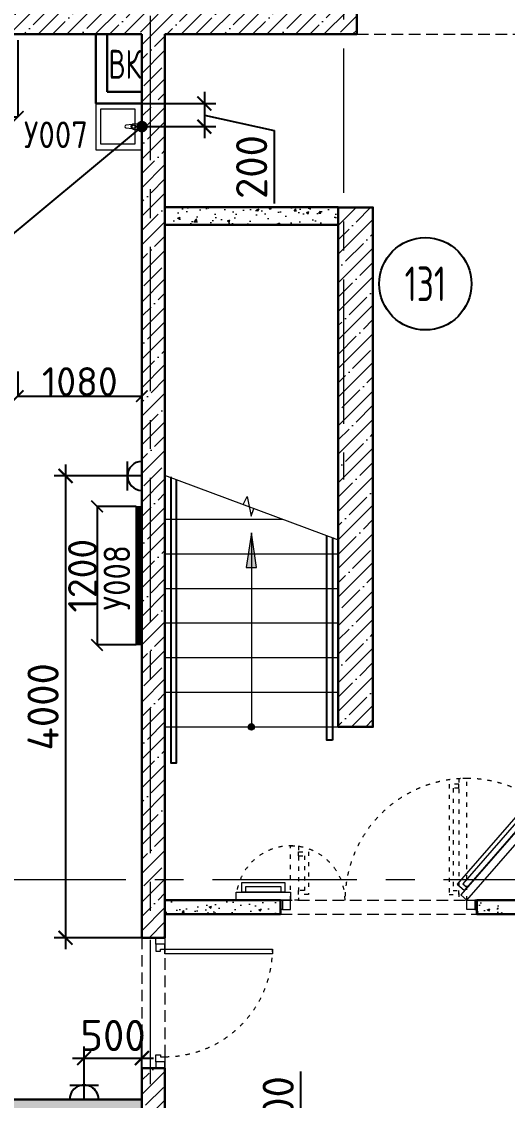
# Model space of a CAD drawing. Header units: millimetres. Extents: x -8417289 to 9420486, y 0 to 166066.
# Drawn here: x -200020 to -195815, y 73252 to 82596 of the extents above; entities that cross this region are included whole.
import ezdxf
from ezdxf import colors
from ezdxf.entities.mleader import LeaderData, LeaderLine
from ezdxf.enums import TextEntityAlignment as Align
from ezdxf.math import Vec2, Vec3

# ---------------------------------------------------------------- set-up
doc = ezdxf.new("R2010")
doc.units = ezdxf.units.MM
doc.header["$MEASUREMENT"] = 0
doc.header["$PDMODE"] = 3
doc.header["$PDSIZE"] = -4
for name, pattern in [('ACAD_ISO03W100', [30, 12, -18]), ('ADSK_Штриховая_ш2 п1', [3, 2, -1]), ('CENTER', [2, 1.25, -0.25, 0.25, -0.25])]:
    doc.linetypes.add(name, pattern=pattern)
doc.layers.get('0').update_dxf_attribs({"color": 250, "lineweight": 9})
doc.layers.get('Defpoints').update_dxf_attribs({"color": 6})
for name, color, linetype, lineweight in [('_АР ТЕКСТ', 250, 'Continuous', 25), ('АР_Двери', 175, 'Continuous', 18), ('АР_Лестницы', 250, 'Continuous', 15), ('АР_Лестницы ограждение', 94, 'Continuous', 25), ('АР_Маркер экспликации', 239, 'Continuous', 13), ('АР_Номер помещения', 1, 'Continuous', 25), ('АР_Оси', 195, 'Continuous', 9), ('АР_Перегородки газоблок', 165, 'Continuous', 30), ('АР_Перегородки газоблок_Штрих', 165, 'Continuous', 5), ('АР_Сущ Несущая стена', 216, 'Continuous', 30), ('АР_тонкая линия', 250, 'Continuous', 0), ('АР_Штриховка монолит', 250, 'Continuous', 9), ('Сан.техника', 153, 'Continuous', 9), ('ТХ_мебель передв', 250, 'Continuous', 13)]:
    doc.layers.add(name, color=color, linetype=linetype, lineweight=lineweight)
for name, color, linetype in [('АР_Отверстия', 251, 'Continuous'), ('ТХ_ВК_раковины_поз', 5, 'Continuous'), ('ТХ_мебель передв_поз', 251, 'Continuous'), ('ТХ_привязки_ВК', 174, 'Continuous'), ('ТХ_привязки_ЭО', 96, 'Continuous'), ('ТХ_примечание', 40, 'Continuous'), ('ТХ_размеры', 240, 'Continuous'), ('ТХ_розетки ЭО', 86, 'Continuous')]:
    doc.layers.add(name, color=color, linetype=linetype)
doc.styles.add('GOST 2.304', font='CS_Gost2304.shx')
doc.styles.add('gost_A', font='CS_Gost2304.shx', dxfattribs={"width": 0.71})
doc.styles.add('ICOCPEUR', font='isocpeur.TTF')
doc.styles.add('ISOCPEUR', font='isocpeur.TTF')
doc.styles.add('ISOCPEUR_1', font='isocpeur.TTF', dxfattribs={"width": 0.9, "height": 250})
doc.dimstyles.new('R_100', dxfattribs={"dimtxt": 270, "dimasz": 120, "dimexe": 100, "dimexo": 0, "dimgap": 60, "dimtad": 1, "dimdec": 0, "dimrnd": 50, "dimzin": 0, "dimdsep": 46, "dimtxsty": 'ISOCPEUR', "dimblk": 'ARCHTICK', "dimcen": 0, "dimdle": 100, "dimclrd": 256, "dimclre": 256, "dimclrt": 256, "dimadec": 0, "dimazin": 0, "dimtfac": 2, "dimtdec": 0, "dimtofl": 0, "dimtmove": 1, "dimatfit": 3, "dimfxl": 1, "dimtvp": 3, "dimtolj": 1, "dimtzin": 0, "dimarcsym": 0})
doc.dimstyles.new('Копия SPDS', dxfattribs={"dimtxt": 250, "dimasz": 100, "dimexe": 0.5, "dimexo": 0.625, "dimtad": 1, "dimdec": 0, "dimrnd": 10, "dimtxsty": 'ISOCPEUR', "dimblk": 'ARCHTICK', "dimcen": 2.5, "dimdle": 0.5, "dimclrd": 256, "dimclre": 256, "dimclrt": 256, "dimadec": 0, "dimazin": 2, "dimtfac": 0.75, "dimtdec": 0, "dimtmove": 1, "dimatfit": 3, "dimfxl": 1, "dimtolj": 1, "dimarcsym": 1})
pattern_1 = [(50, (0, 0), (215.17805, -18.82564), [22.5, -247.5]), (355, (0, 0), (-41.6254, 225.65764), [18, -198]), (100.45144, (17.93, -1.57), (173.55265, 206.832), [19.12206, -210.34263]), (46.1842, (0, 60), (320.1724, -49.6558), [33.75, -371.25]), (96.63564, (26.68, 55.86), (280.3986, 292.2356), [28.6831, -315.51413]), (351.18416, (0, 60), (280.3986, 292.2356), [27, -297]), (21, (30, 45), (179.07212, -120.78567), [22.5, -247.5]), (326, (30, 45), (72.9946, 217.54501), [18, -198]), (71.45144, (44.92, 34.93), (252.06671, 96.75935), [19.12206, -210.34263]), (37.5, (0, 0), (3.647957, 99.868156), [0, -195.6, 0, -201, 0, -198.75]), (7.5, (0, 0), (78.92086, 118.323514), [0, -114.6, 0, -191.1, 0, -75.75]), (327.5, (-66.9, 0), (160.14673, -6.766462), [0, -75, 0, -234, 0, -310.5]), (317.5, (-96.9, 0), (174.95585, 30.031495), [0, -97.5, 0, -155.4, 0, -220.5])]

# ---------------------------------------------------------------- blocks, each defined once
blk = doc.blocks.new('*U967')
for points in [[(-55, -80), (-55, 0), (-115, 0), (-115, -40), (-100, -40), (-100, -80), (-55, -80)], [(0, 0), (0, -80), (-55, -80), (-55, 0), (0, 0)], [(-1130, 0), (-1130, -80), (-1075, -80), (-1075, 0), (-1130, 0)], [(-1075, -80), (-1075, 0), (-1015, 0), (-1015, -40), (-1030, -40), (-1030, -80), (-1075, -80)]]:
    blk.add_lwpolyline(points)
blk.add_lwpolyline([(-100, -80), (-100, -1010), (-140, -1010), (-140, -80)], close=True)
at = {"linetype": 'ACAD_ISO03W100', "ltscale": 3}
blk.add_arc((-100, -80), 930, 180, 270, dxfattribs=at)
blk = doc.blocks.new('*U71')
at = {"layer": 'АР_Номер помещения', "color": 7}
blk.add_circle((-15680.6, 6052.6), 400, dxfattribs=at)
at = {"color": 7, "style": 'ISOCPEUR', "width": 0.7, "flags": 1}
blk.add_attdef('КАТЕГОРИЯ', (-499.2, -2092.2), '', height=250, dxfattribs=at)
at = {"layer": 'АР_Номер помещения', "color": 7, "style": 'ISOCPEUR', "width": 0.7}
blk.add_attdef('НОМЕР_ПОМЕЩЕНИЯ', text='', height=300, dxfattribs=at).set_placement((-15680.6, 6052.6), align=Align.MIDDLE_CENTER)
blk = doc.blocks.new('сан.техника')
at = {"layer": 'Сан.техника', "linetype": 'Continuous', "lineweight": 5}
for p, q in [((-26.6, 167.7), (-79.5, 161.1)), ((-26.6, 167.7), (-79.5, 161.1)), ((-79.5, 138.9), (-26.6, 132.3)), ((-79.5, 138.9), (-26.6, 132.3)), ((24.9, 175), (-17, 171)), ((24.9, 175), (-17, 171)), ((-17, 129), (24.9, 125)), ((-17, 129), (24.9, 125)), ((-14.9, 163.6), (0, 163.6)), ((-14.9, 163.6), (0, 163.6)), ((0, 136.4), (-14.9, 136.4)), ((0, 136.4), (-14.9, 136.4)), ((0, 163.6), (0, 136.4)), ((0, 163.6), (0, 136.4))]:
    blk.add_line(p, q, dxfattribs=at)
for points in [[(59, 350), (-341, 350), (-341, -50), (59, -50)], [(0, 300), (-300.1, 300), (-300.1, 0), (0, 0)], [(0, 300), (-300.1, 300), (-300.1, 0), (0, 0)]]:
    blk.add_lwpolyline(points, close=True, dxfattribs=at)
for centre, radius, start, end in [((-78.1, 150), 11.2, 97.13862, 262.86077), ((-78.1, 150), 11.2, 97.13862, 262.86077), ((-15.1, 150), 21.1, 122.77072, 237.22867), ((-15.1, 150), 21.1, 122.77072, 237.22867), ((-14.9, 150), 13.6, 89.99969, 269.99969), ((-14.9, 150), 13.6, 89.99969, 269.99969), ((-15.1, 150), 21.1, 95.1693, 122.77072), ((-15.1, 150), 21.1, 95.1693, 122.77072), ((-15.1, 150), 21.1, 237.22867, 264.83008), ((-15.1, 150), 21.1, 237.22867, 264.83008), ((24.9, 150), 25, 269.99969, 89.99969), ((24.9, 150), 25, 269.99969, 89.99969)]:
    blk.add_arc(centre, radius, start, end, dxfattribs=at)
blk = doc.blocks.new('_DotSmall')
at = {"color": 0, "linetype": 'ByBlock', "const_width": 0.5}
blk.add_lwpolyline([(-0.0625, 0, 1), (0.0625, 0, 1)], format="xyb", close=True, dxfattribs=at)
blk = doc.blocks.new('дв.1700')
at = {"layer": 'АР_Двери'}
for points in [[(-87, 0), (-87, -80), (-70, -80), (-70, 0), (-87, 0)], [(-70, -80), (-70, 0), (0, 0), (0, -30), (0, -30), (0, -80), (-70, -80)], [(1596, -80), (1596, 0), (1526, 0), (1526, -30), (1526, -30), (1526, -80), (1596, -80)], [(1613, 0), (1613, -80), (1596, -80), (1596, 0), (1613, 0)]]:
    blk.add_lwpolyline(points, dxfattribs=at)
for points in [[(0, -80), (-692, -876), (-639.2, -921.8), (52.7, -125.8)], [(1997.3, -149.9), (1526, -149.9), (1526, -80), (1997.3, -80)], [(19.9, -163.6), (-606.3, -883.9), (-542.2, -939.6), (84, -219.2)], [(1946.9, -234.7), (1576, -234.7), (1576, -149.9), (1946.9, -149.9)], [(1911.9, -199.7), (1611, -199.7), (1611, -149.9), (1911.9, -149.9)], [(-3, -190), (-583.3, -857.5), (-545.7, -890.2), (34.6, -222.7)]]:
    blk.add_lwpolyline(points, close=True, dxfattribs=at)
at = {"layer": 'АР_Двери', "linetype": 'ACAD_ISO03W100', "ltscale": 3}
for points in [[(0, -80), (0, -1134.7), (69.9, -1134.7), (69.9, -80)], [(1456.1, -551.3), (1456.1, -80), (1526, -80), (1526, -551.3)]]:
    blk.add_lwpolyline(points, close=True, dxfattribs=at)
for points in [[(69.9, -1049.5), (69.9, -1084.5), (154.7, -1084.5), (154.7, -130), (69.9, -130), (69.9, -165)], [(69.9, -1049.5), (119.7, -1049.5), (119.7, -165), (69.9, -165)], [(1456.1, -465.9), (1456.1, -500.9), (1371.3, -500.9), (1371.3, -130), (1456.1, -130), (1456.1, -165)], [(1456.1, -465.9), (1406.3, -465.9), (1406.3, -165), (1456.1, -165)]]:
    blk.add_lwpolyline(points, dxfattribs=at)
for centre, radius, start, end in [((0, -80), 1054.7, 228.99999, 0), ((1526, -80), 471.3, 180, 351.4758)]:
    blk.add_arc(centre, radius, start, end, dxfattribs=at)
blk = doc.blocks.new('*U276')
h = blk.add_hatch(color=256)
h.dxf.hatch_style = 1
edge = h.paths.add_edge_path()
edge.add_arc((0, 0), 27.6, 359.64, 719.64)
h = blk.add_hatch(color=256)
h.dxf.hatch_style = 1
h.paths.add_polyline_path([(1380, -44.3), (1380, 44.3), (1680, 0)])
blk.add_line((1680, 0), (0, 0))
blk.add_lwpolyline([(1380, 44.3), (1380, -44.3), (1680, 0), (1380, 44.3)])
blk.add_circle((0, 0), 27.6)
blk = doc.blocks.new('A$C3da1b1ea')
at = {"lineweight": 0}
blk.add_lwpolyline([(0, 0), (50, 0), (50, -1200), (0, -1200), (0, 0)], dxfattribs=at)
blk = doc.blocks.new('_ArchTick')
at = {"color": 0, "linetype": 'ByBlock', "const_width": 0.15}
blk.add_lwpolyline([(-0.5, -0.5), (0.5, 0.5)], dxfattribs=at)
blk = doc.blocks.new('*D2104')
at = {"layer": 'Defpoints', "color": 0, "lineweight": 13, "transparency": 16777216}
for p in [(-200053.9, 79565.6, 1.1), (-198978.9, 79565.6, 1.1), (-198978.9, 79351.7)]:
    blk.add_point(p, dxfattribs=at)
at = {"layer": 'ТХ_размеры', "lineweight": -2, "transparency": 16777216}
for p, q in [((-200053.9, 79564.9), (-200053.9, 79351.2)), ((-198978.9, 79564.9), (-198978.9, 79351.2)), ((-200054.4, 79351.7), (-198978.4, 79351.7))]:
    blk.add_line(p, q, dxfattribs=at)
at = {"layer": 'ТХ_размеры', "lineweight": -2, "transparency": 16777216, "xscale": 100, "yscale": 100, "zscale": 100, "rotation": 180}
blk.add_blockref('_ArchTick', (-200053.9, 79351.7), dxfattribs=at)
at = {"layer": 'ТХ_размеры', "lineweight": -2, "transparency": 16777216, "xscale": 100, "yscale": 100, "zscale": 100}
blk.add_blockref('_ArchTick', (-198978.9, 79351.7), dxfattribs=at)
at = {"layer": 'ТХ_размеры', "transparency": 16777216, "insert": (-199516.4, 79477.3), "char_height": 250, "attachment_point": 5, "style": 'ISOCPEUR'}
blk.add_mtext('\\A1;1080', dxfattribs=at)
blk = doc.blocks.new('*D2106')
at = {"layer": 'Defpoints', "color": 0, "lineweight": 13, "ltscale": 0.1, "transparency": 16777216}
for p in [(-201253.9, 82435.7), (-200053.9, 82435.7), (-200053.9, 81770.1)]:
    blk.add_point(p, dxfattribs=at)
at = {"layer": 'ТХ_размеры', "lineweight": -2, "ltscale": 0.1, "transparency": 16777216}
for p, q in [((-201253.9, 82435.1), (-201253.9, 81769.6)), ((-200053.9, 82435.1), (-200053.9, 81769.6)), ((-201254.4, 81770.1), (-200053.4, 81770.1))]:
    blk.add_line(p, q, dxfattribs=at)
at = {"layer": 'ТХ_размеры', "lineweight": -2, "ltscale": 0.1, "transparency": 16777216, "xscale": 100, "yscale": 100, "zscale": 100, "rotation": 180}
blk.add_blockref('_ArchTick', (-201253.9, 81770.1), dxfattribs=at)
at = {"layer": 'ТХ_размеры', "lineweight": -2, "ltscale": 0.1, "transparency": 16777216, "xscale": 100, "yscale": 100, "zscale": 100}
blk.add_blockref('_ArchTick', (-200053.9, 81770.1), dxfattribs=at)
at = {"layer": 'ТХ_размеры', "ltscale": 0.1, "transparency": 16777216, "insert": (-200653.9, 81895.7), "char_height": 250, "attachment_point": 5, "style": 'ISOCPEUR'}
blk.add_mtext('\\A1;1200', dxfattribs=at)
blk = doc.blocks.new('*D2107')
at = {"layer": 'Defpoints', "color": 0, "lineweight": 13, "ltscale": 0.1, "transparency": 16777216}
for p in [(-199028.9, 78396.5), (-199367.3, 77196.5), (-199028.9, 77196.5)]:
    blk.add_point(p, dxfattribs=at)
at = {"layer": 'ТХ_размеры', "lineweight": -2, "ltscale": 0.1, "transparency": 16777216}
for p, q in [((-199029.5, 78396.5), (-199367.8, 78396.5)), ((-199367.3, 78397), (-199367.3, 77196)), ((-199029.5, 77196.5), (-199367.8, 77196.5))]:
    blk.add_line(p, q, dxfattribs=at)
at = {"layer": 'ТХ_размеры', "lineweight": -2, "ltscale": 0.1, "transparency": 16777216, "xscale": 100, "yscale": 100, "zscale": 100}
for p, rotation in [((-199367.3, 78396.5), 90), ((-199367.3, 77196.5), 270)]:
    blk.add_blockref('_ArchTick', p, dxfattribs=dict(at, rotation=rotation))
at = {"layer": 'ТХ_размеры', "ltscale": 0.1, "transparency": 16777216, "insert": (-199493, 77796.5), "char_height": 250, "attachment_point": 5, "rotation": 90, "style": 'ISOCPEUR'}
blk.add_mtext('\\A1;1200', dxfattribs=at)
blk = doc.blocks.new('*D2749')
at = {"layer": 'Defpoints', "color": 0, "linetype": 'ByBlock', "lineweight": 13, "ltscale": 500, "transparency": 16777216}
for p in [(-198978.9, 72790.7), (-198978.9, 72590.7), (-198199.1, 72590.7)]:
    blk.add_point(p, dxfattribs=at)
at = {"layer": 'ТХ_привязки_ВК', "linetype": 'ByBlock', "lineweight": -2, "ltscale": 500, "transparency": 16777216}
for p, q in [((-197604.1, 72869.2), (-197604.1, 73502.2)), ((-198199.1, 72890.7), (-198199.1, 72490.7)), ((-198978.9, 72790.7), (-198099.1, 72790.7)), ((-198199.1, 72690.7), (-197604.1, 72869.2)), ((-198978.9, 72590.7), (-198099.1, 72590.7))]:
    blk.add_line(p, q, dxfattribs=at)
at = {"layer": 'ТХ_привязки_ВК', "linetype": 'ByBlock', "lineweight": -2, "ltscale": 500, "transparency": 16777216, "xscale": 120, "yscale": 120, "zscale": 120}
for p, rotation in [((-198199.1, 72790.7), 90), ((-198199.1, 72590.7), 270)]:
    blk.add_blockref('_ArchTick', p, dxfattribs=dict(at, rotation=rotation))
at = {"layer": 'ТХ_привязки_ВК', "linetype": 'ByBlock', "lineweight": 13, "ltscale": 500, "transparency": 16777216, "insert": (-197799.1, 73185.7), "char_height": 270, "attachment_point": 5, "rotation": 90, "style": 'ISOCPEUR'}
blk.add_mtext('\\A1;200', dxfattribs=at)
blk = doc.blocks.new('_Dot')
at = {"color": 0, "linetype": 'ByBlock', "lineweight": -2}
blk.add_line((-0.5, 0), (-1, 0), dxfattribs=at)
at = {"color": 0, "linetype": 'ByBlock', "const_width": 0.5}
blk.add_lwpolyline([(-0.25, 0, 1), (0.25, 0, 1)], format="xyb", close=True, dxfattribs=at)
blk = doc.blocks.new('*D2750')
at = {"layer": 'Defpoints', "color": 0, "linetype": 'ByBlock', "lineweight": 13, "ltscale": 500, "transparency": 16777216}
for p in [(-198978.9, 81886.1), (-198988, 81686.1), (-198438.3, 81686.1)]:
    blk.add_point(p, dxfattribs=at)
at = {"layer": 'ТХ_привязки_ВК', "linetype": 'ByBlock', "lineweight": -2, "ltscale": 500, "transparency": 16777216}
for p, q in [((-198438.3, 81986.1), (-198438.3, 81586.1)), ((-198978.9, 81886.1), (-198338.3, 81886.1)), ((-198438.3, 81786.1), (-197833.8, 81652.2)), ((-198988, 81686.1), (-198338.3, 81686.1)), ((-197833.8, 81652.2), (-197833.8, 81019.2))]:
    blk.add_line(p, q, dxfattribs=at)
at = {"layer": 'ТХ_привязки_ВК', "linetype": 'ByBlock', "lineweight": -2, "ltscale": 500, "transparency": 16777216, "xscale": 120, "yscale": 120, "zscale": 120}
for p, rotation in [((-198438.3, 81886.1), 90), ((-198438.3, 81686.1), 270)]:
    blk.add_blockref('_ArchTick', p, dxfattribs=dict(at, rotation=rotation))
at = {"layer": 'ТХ_привязки_ВК', "linetype": 'ByBlock', "lineweight": 13, "ltscale": 500, "transparency": 16777216, "insert": (-198028.8, 81335.7), "char_height": 270, "attachment_point": 5, "rotation": 90, "style": 'ISOCPEUR'}
blk.add_mtext('\\A1;200', dxfattribs=at)
blk = doc.blocks.new('*U3110')
at = {"color": 0, "linetype": 'ByBlock', "lineweight": -2}
for p, q in [((0, 2.5), (0, -2.5)), ((2.5, 2.5), (2.5, -2.5)), ((0, 0), (2.5, 0)), ((2.5, 0), (5, 0))]:
    blk.add_line(p, q, dxfattribs=at)
blk.add_arc((0, 0), 2.5, 270, 90, dxfattribs=at)
at = {"style": 'GOST 2.304', "width": 0.8, "flags": 1}
blk.add_attdef('MARKA', (-9.86, 4.54), '', height=2.5, dxfattribs=at)
at = {"ltscale": 50, "style": 'gost_A', "width": 0.71}
blk.add_attdef('№GRUP', text='', height=2.5, dxfattribs=at).set_placement((5.14, 6.05), align=Align.MIDDLE_CENTER)
blk = doc.blocks.new('*D2773')
at = {"layer": 'Defpoints', "color": 0, "linetype": 'ByBlock', "lineweight": 13, "ltscale": 500, "transparency": 16777216}
for p in [(-198978.9, 73619.3), (-199478.9, 73510.7), (-198978.9, 73510.7)]:
    blk.add_point(p, dxfattribs=at)
at = {"layer": 'ТХ_привязки_ЭО', "linetype": 'ByBlock', "lineweight": -2, "ltscale": 500, "transparency": 16777216}
for p, q in [((-199478.9, 73510.7), (-199478.9, 73719.3)), ((-198978.9, 73510.7), (-198978.9, 73719.3)), ((-199578.9, 73619.3), (-198878.9, 73619.3))]:
    blk.add_line(p, q, dxfattribs=at)
at = {"layer": 'ТХ_привязки_ЭО', "linetype": 'ByBlock', "lineweight": -2, "ltscale": 500, "transparency": 16777216, "xscale": 120, "yscale": 120, "zscale": 120, "rotation": 180}
blk.add_blockref('_ArchTick', (-199478.9, 73619.3), dxfattribs=at)
at = {"layer": 'ТХ_привязки_ЭО', "linetype": 'ByBlock', "lineweight": -2, "ltscale": 500, "transparency": 16777216, "xscale": 120, "yscale": 120, "zscale": 120}
blk.add_blockref('_ArchTick', (-198978.9, 73619.3), dxfattribs=at)
at = {"layer": 'ТХ_привязки_ЭО', "linetype": 'ByBlock', "lineweight": 13, "ltscale": 500, "transparency": 16777216, "insert": (-199228.9, 73814.3), "char_height": 270, "attachment_point": 5, "style": 'ISOCPEUR'}
blk.add_mtext('\\A1;500', dxfattribs=at)
blk = doc.blocks.new('*D2774')
at = {"layer": 'Defpoints', "color": 0, "linetype": 'ByBlock', "lineweight": 13, "ltscale": 500, "transparency": 16777216}
for p in [(-199228.9, 78660.8), (-199639.4, 74660.8), (-198978.9, 74660.8)]:
    blk.add_point(p, dxfattribs=at)
at = {"layer": 'ТХ_привязки_ЭО', "linetype": 'ByBlock', "lineweight": -2, "ltscale": 500, "transparency": 16777216}
for p, q in [((-199639.4, 78760.8), (-199639.4, 74560.8)), ((-199228.9, 78660.8), (-199739.4, 78660.8)), ((-198978.9, 74660.8), (-199739.4, 74660.8))]:
    blk.add_line(p, q, dxfattribs=at)
at = {"layer": 'ТХ_привязки_ЭО', "linetype": 'ByBlock', "lineweight": -2, "ltscale": 500, "transparency": 16777216, "xscale": 120, "yscale": 120, "zscale": 120}
for p, rotation in [((-199639.4, 78660.8), 90), ((-199639.4, 74660.8), 270)]:
    blk.add_blockref('_ArchTick', p, dxfattribs=dict(at, rotation=rotation))
at = {"layer": 'ТХ_привязки_ЭО', "linetype": 'ByBlock', "lineweight": 13, "ltscale": 500, "transparency": 16777216, "insert": (-199834.4, 76660.8), "char_height": 270, "attachment_point": 5, "rotation": 90, "style": 'ISOCPEUR'}
blk.add_mtext('\\A1;4000', dxfattribs=at)

msp = doc.modelspace()

# ---------------------------------------------------------------- hatches: boundary and pattern name
at = {"layer": 'АР_Перегородки газоблок_Штрих', "ltscale": 100}
h = msp.add_hatch(dxfattribs=at)
h.set_pattern_fill('AR-CONC', color=256, scale=30)
h.set_pattern_definition([(50, (-4140, 1638.21), (215.17805, -18.82564), [22.5, -247.5]), (355, (-4140, 1638.21), (-41.6254, 225.65764), [18, -198]), (100.45144, (-4122.07, 1636.64), (173.55265, 206.832), [19.12206, -210.34263]), (46.1842, (-4140, 1698.21), (320.1724, -49.6558), [33.75, -371.25]), (96.63564, (-4113.32, 1694.08), (280.3986, 292.2356), [28.6831, -315.51413]), (351.18416, (-4140, 1698.2), (280.3986, 292.2356), [27, -297]), (21, (-4110, 1683.21), (179.07212, -120.78567), [22.5, -247.5]), (326, (-4110, 1683.21), (72.9946, 217.54501), [18, -198]), (71.45144, (-4095.08, 1673.15), (252.06671, 96.75935), [19.12206, -210.34263]), (37.5, (-4140, 1638.21), (3.647957, 99.868156), [0, -195.6, 0, -201, 0, -198.75]), (7.5, (-4140, 1638.21), (78.92086, 118.323514), [0, -114.6, 0, -191.1, 0, -75.75]), (327.5, (-4206.9, 1638.21), (160.14673, -6.76646), [0, -75, 0, -234, 0, -310.5]), (317.5, (-4236.9, 1638.21), (174.95585, 30.031495), [0, -97.5, 0, -155.4, 0, -220.5])])
h.paths.add_polyline_path([(-197279.5, 80987), (-198778.1, 80987), (-198778.9, 80836.7), (-198478.9, 80836.7), (-198478.9, 80836.7), (-197280.3, 80836.7)])
h = msp.add_hatch(dxfattribs=at)
h.set_pattern_fill('AR-CONC', color=256, scale=30)
h.set_pattern_definition(pattern_1)
h.paths.add_polyline_path([(-198778.9, 74865.7), (-198778.9, 74985.7), (-198778.9, 74985.7), (-198778.9, 74865.7), (-197784, 74865.7), (-197783.7, 74985.7), (-198778.9, 74985.7)])
h = msp.add_hatch(dxfattribs=at)
h.set_pattern_fill('AR-CONC', color=256, scale=30)
h.set_pattern_definition(pattern_1)
h.paths.add_polyline_path([(-196083.9, 74865.7), (-196083.9, 74985.7), (-196083.9, 74985.7), (-196083.9, 74865.7), (-194939, 74865.7), (-194938.7, 74985.7), (-196083.9, 74985.7)])
h = msp.add_hatch(dxfattribs=at)
h.set_pattern_fill('AR-CONC', color=256, scale=30)
h.set_pattern_definition(pattern_1)
h.paths.add_polyline_path([(-198978.8, 73260.7), (-205353.9, 73260.7), (-205353.9, 73140.7), (-198978.9, 73140.7)])
at = {"layer": 'АР_Штриховка монолит', "ltscale": 100}
h = msp.add_hatch(dxfattribs=at)
h.set_pattern_fill('ANSI35', color=256, scale=700)
h.set_pattern_definition([(45, (-1150550.45, 130919.27), (-123.743687, 123.743687), []), (45, (-1150426.7, 130919.27), (-123.743687, 123.743687), [218.75, -43.75, 0, -43.75])])
h.paths.add_polyline_path([(-205353.9, 82485.7), (-198978.9, 82485.7), (-198978.9, 74660.8), (-198778.9, 74660.8), (-198778.9, 82485.7), (-197118.3, 82485.7), (-197118.3, 82685.7), (-205553.8, 82685.7), (-205553.9, 82485.7), (-205353.9, 82485.7)])
h = msp.add_hatch(dxfattribs=at)
h.set_pattern_fill('ANSI35', color=256, scale=700)
h.set_pattern_definition([(45, (-1171481.64, 175028.55), (-123.743687, 123.743687), []), (45, (-1171357.9, 175028.55), (-123.743687, 123.743687), [218.75, -43.75, 0, -43.75])])
h.paths.add_polyline_path([(-196978.7, 80987), (-197278.9, 80987), (-197278.8, 76487), (-196978.7, 76487)])
h = msp.add_hatch(dxfattribs=at)
h.set_pattern_fill('ANSI35', color=256, scale=700)
h.set_pattern_definition([(45, (-1173181.66, 170720.58), (-123.743687, 123.743687), []), (45, (-1173057.92, 170720.58), (-123.743687, 123.743687), [218.75, -43.75, 0, -43.75])])
h.paths.add_polyline_path([(-198778.9, 73530.8), (-198978.9, 73530.8), (-198978.9, 72160.7), (-198778.9, 72160.7)])

# ---------------------------------------------------------------- linework, layer by layer
at = {"lineweight": 13, "ltscale": 500}
msp.add_lwpolyline([(-198102.2, 78413.9), (-198067.6, 78481.9), (-198033.7, 78313.4), (-198009.2, 78379.3)], dxfattribs=at)
at = {"layer": 'АР_Лестницы', "color": 18, "ltscale": 100, "true_color": 0x000000}
for p, q in [((-198778.8, 80987), (-197278.8, 80987)), ((-198783.8, 78667.5), (-197278.8, 78107.5)), ((-198778.8, 78287), (-197761.2, 78287)), ((-198778.9, 77985.2), (-197278.8, 77987)), ((-198778.9, 77687), (-197278.8, 77687)), ((-198778.9, 77387), (-197278.9, 77387.1)), ((-198778.9, 77087), (-197278.8, 77087)), ((-198778.9, 76787), (-197278.8, 76787)), ((-198783.8, 76487), (-197278.8, 76487))]:
    msp.add_line(p, q, dxfattribs=at)
at = {"layer": 'АР_Лестницы ограждение', "color": 18, "ltscale": 100, "true_color": 0x000000}
for points in [[(-198728.6, 78652.9), (-198728.6, 76176.8), (-198678.6, 76176.8), (-198678.6, 78628.4)], [(-197329.5, 76373.6), (-197379.5, 76373.6), (-197379.5, 78145)], [(-197329.5, 78126.4), (-197329.5, 76373.6)]]:
    msp.add_lwpolyline(points, dxfattribs=at)
at = {"layer": 'АР_Оси', "linetype": 'CENTER', "ltscale": 1000}
for p, q in [((-197233.9, 134363.2), (-197233.9, 78630.8)), ((-198903.9, 53394.4), (-198903.9, 82776.9)), ((-224367.6, 75165.7), (-140770.4, 75165.7))]:
    msp.add_line(p, q, dxfattribs=at)
at = {"layer": 'АР_Перегородки газоблок', "ltscale": 100}
for p, q in [((-199378.9, 82480.7), (-199378.9, 81886.1)), ((-199278.9, 82481.9), (-199278.9, 81986.1)), ((-199278.9, 81986.1), (-198978.9, 81986.1)), ((-198978.9, 81986.1), (-198978.9, 81886.1)), ((-199378.9, 81886.1), (-199378.9, 81886.1)), ((-198978.9, 81886.1), (-199378.9, 81886.1)), ((-197778.9, 74985.7), (-197778.9, 74865.7)), ((-196078.9, 74985.7), (-196078.9, 74865.7))]:
    msp.add_line(p, q, dxfattribs=at)
for points in [[(-198978.9, 81986.1), (-199278.9, 81986.1)], [(-198778.9, 74985.7), (-197778.9, 74985.7)], [(-196078.9, 74985.7), (-194938.9, 74985.7)], [(-197778.9, 74865.7), (-198778.9, 74865.7)], [(-194938.9, 74865.7), (-196078.9, 74865.7)], [(-205353.9, 73260.7), (-198978.9, 73260.7)]]:
    msp.add_lwpolyline(points, dxfattribs=at)
msp.add_lwpolyline([(-198778.9, 80987), (-197280.3, 80987), (-197280.3, 80836.6), (-198778.9, 80836.7)], close=True, dxfattribs=at)
at = {"layer": 'АР_Сущ Несущая стена', "ltscale": 100}
for p, q in [((-197118.3, 82485.7), (-197118.3, 82685.7)), ((-205353.9, 82485.7), (-198978.9, 82485.7)), ((-198978.9, 74660.8), (-198978.9, 82485.7)), ((-198778.9, 74660.8), (-198778.9, 82485.7)), ((-198778.9, 82485.7), (-197118.3, 82485.7)), ((-198978.9, 74660.8), (-198778.9, 74660.8)), ((-198978.9, 72160.7), (-198978.9, 73530.8)), ((-198978.9, 73530.8), (-198778.9, 73530.8)), ((-198778.9, 72160.7), (-198778.9, 73530.8))]:
    msp.add_line(p, q, dxfattribs=at)
msp.add_lwpolyline([(-197278.8, 76487), (-196978.8, 76487), (-196978.8, 80986.9), (-197278.8, 80986.9)], close=True, dxfattribs=at)
at = {"layer": 'АР_тонкая линия', "linetype": 'ADSK_Штриховая_ш2 п1', "ltscale": 50}
for p, q in [((-197118.3, 82485.7), (-195378.4, 82485.5)), ((-197778.9, 74985.7), (-196095.9, 74985.7)), ((-197778.9, 74865.7), (-196038.9, 74865.5)), ((-198978.9, 74660.8), (-198978.9, 73530.8)), ((-198778.9, 74633.3), (-198778.9, 73506.6))]:
    msp.add_line(p, q, dxfattribs=at)
at = {"layer": 'ТХ_мебель передв', "const_width": 50}
msp.add_lwpolyline([(-199003.9, 78396.5), (-199003.9, 77196.5)], dxfattribs=at)

# ---------------------------------------------------------------- block references
at = {"layer": 'АР_Двери'}
for name, p, rotation in [('дв.1700', (-196165.9, 74905.7), 180), ('*U967', (-198858.9, 74660.8), 90.00000000000001)]:
    msp.add_blockref(name, p, dxfattribs=dict(at, rotation=rotation))
at = {"layer": 'АР_Лестницы', "ltscale": 100, "rotation": 89.99999999999999}
msp.add_blockref('*U276', (-198031.3, 76487), dxfattribs=at)
at = {"layer": 'АР_Маркер экспликации', "color": 7}
ref = msp.add_blockref('*U71', (-180844.9, 74272), dxfattribs=at)
ref.add_attrib('НОМЕР_ПОМЕЩЕНИЯ', '131', dxfattribs={"layer": 'АР_Номер помещения', "color": 7, "height": 300, "style": 'ISOCPEUR', "width": 0.7}).set_placement((-196525.5, 80324.6), align=Align.MIDDLE_CENTER)
at = {"layer": 'Сан.техника'}
msp.add_blockref('сан.техника', (-199037.9, 81536.1), dxfattribs=at)
at = {"layer": 'ТХ_мебель передв', "lineweight": 0, "rotation": 180}
msp.add_blockref('A$C3da1b1ea', (-198978.9, 77196.5), dxfattribs=at)
at = {"layer": 'ТХ_розетки ЭО', "ltscale": 50, "xscale": 50, "yscale": 50, "zscale": 50}
for p, rotation in [((-198978.9, 78660.8), 180), ((-199478.9, 73260.7), 89.99999999999999)]:
    msp.add_blockref('*U3110', p, dxfattribs=dict(at, rotation=rotation))

# ---------------------------------------------------------------- texts
at = {"layer": 'АР_Отверстия', "ltscale": 100, "insert": (-199127.2, 82225.5), "char_height": 250, "attachment_point": 5, "line_spacing_factor": 0.7, "style": 'ICOCPEUR'}
msp.add_mtext('\\A1;{\\W0.7;ВК}', dxfattribs=at)
at = {"layer": 'ТХ_ВК_раковины_поз', "style": 'ISOCPEUR_1', "width": 0.9}
msp.add_text('У007', height=230, dxfattribs=at).set_placement((-200000, 81500.4, -0.6))
at = {"layer": 'ТХ_мебель передв_поз', "style": 'ISOCPEUR_1', "width": 0.9}
msp.add_text('У008', height=230, rotation=90, dxfattribs=at).set_placement((-199080.5, 77495.9))

# ---------------------------------------------------------------- dimensions: what is measured, and where the dimension line sits
at = {"layer": 'ТХ_привязки_ВК', "linetype": 'ByBlock', "lineweight": 13, "ltscale": 500}
dim = msp.add_linear_dim(base=(-198438.3, 81686.1), p1=(-198978.9, 81886.1), p2=(-198988, 81686.1), angle=90, dimstyle='R_100', override={"dimpost": '\\X'}, dxfattribs=at)
dim.commit()
dim.dimension.update_dxf_attribs({"geometry": '*D2750', "text_midpoint": (-197833.8, 81592.2), "dimtype": 160})
dim = msp.add_linear_dim(base=(-198199.1, 72590.7), p1=(-198978.9, 72790.7), p2=(-198978.9, 72590.7), angle=90, dimstyle='R_100', override={"dimpost": '\\X'}, dxfattribs=at)
dim.commit()
dim.dimension.update_dxf_attribs({"geometry": '*D2749', "text_midpoint": (-197799.1, 72929.2)})
at = {"layer": 'ТХ_привязки_ЭО', "linetype": 'ByBlock', "lineweight": 13, "ltscale": 500}
dim = msp.add_linear_dim(base=(-199639.4, 74660.8), p1=(-199228.9, 78660.8), p2=(-198978.9, 74660.8), angle=90, dimstyle='R_100', override={"dimpost": '\\X'}, dxfattribs=at)
dim.commit()
dim.dimension.update_dxf_attribs({"geometry": '*D2774', "text_midpoint": (-199834.4, 76660.8)})
dim = msp.add_linear_dim(base=(-198978.9, 73619.3), p1=(-199478.9, 73510.7), p2=(-198978.9, 73510.7), dimstyle='R_100', override={"dimpost": '\\X'}, dxfattribs=at)
dim.commit()
dim.dimension.update_dxf_attribs({"geometry": '*D2773', "text_midpoint": (-199228.9, 73619.3), "dimtype": 160})
at = {"layer": 'ТХ_размеры', "ltscale": 0.1}
dim = msp.add_linear_dim(base=(-200053.9, 81770.1), p1=(-201253.9, 82435.7), p2=(-200053.9, 82435.7), dimstyle='Копия SPDS', dxfattribs=at)
dim.commit()
dim.dimension.update_dxf_attribs({"geometry": '*D2106', "text_midpoint": (-200653.9, 81895.7)})
at = {"layer": 'ТХ_размеры'}
dim = msp.add_linear_dim(base=(-198978.9, 79351.7, -1.1), p1=(-200053.9, 79565.6), p2=(-198978.9, 79565.6), dimstyle='Копия SPDS', dxfattribs=at)
dim.commit()
dim.dimension.update_dxf_attribs({"geometry": '*D2104', "text_midpoint": (-199516.4, 79477.3, -1.1)})
at = {"layer": 'ТХ_размеры', "ltscale": 0.1}
dim = msp.add_linear_dim(base=(-199367.3, 77196.5), p1=(-199028.9, 78396.5), p2=(-199028.9, 77196.5), angle=90, dimstyle='Копия SPDS', dxfattribs=at)
dim.commit()
dim.dimension.update_dxf_attribs({"geometry": '*D2107', "text_midpoint": (-199493, 77796.5)})

# ---------------------------------------------------------------- leaders
at = {"layer": '_АР ТЕКСТ'}
ml = msp.add_multileader_mtext('Standard', dxfattribs=at)
ml.set_content('{\\W0.8;-2,550}', color=256, style='ISOCPEUR')
ml.set_leader_properties(color=256, linetype='Continuous', lineweight=-1)
ml.set_arrow_properties(name='DOTSMALL')
ml.build(insert=Vec2(0, 0))
ml.multileader.update_dxf_attribs({"has_text_frame": 1, "text_left_attachment_type": 4, "text_right_attachment_type": 4, "dogleg_length": 100, "arrow_head_size": 180})
ctx = ml.context
ctx.base_point, ctx.char_height, ctx.arrow_head_size, ctx.landing_gap_size, ctx.plane_origin = Vec3(-302775.8, 123943.3, -2), 250, 180, 50, Vec3(-302295.5, 121699.2, -2)
ctx.left_attachment, ctx.right_attachment = 4, 4
notes = []
notes.append((ctx, [(0, (0, 0, 0), (0, 0), (1, 0), 1, [])]))
ctx.mtext.insert, ctx.mtext.width, ctx.mtext.defined_height, ctx.mtext.line_spacing_style, ctx.mtext.flow_direction = Vec3(-302725.8, 124276.6, -2), 801.086, 330.7, 2, 5
ml = msp.add_multileader_mtext('Standard', dxfattribs=at)
ml.set_content('{\\W0.8;-2,550}', color=256, style='ISOCPEUR')
ml.set_leader_properties(color=256, linetype='Continuous', lineweight=-1)
ml.set_arrow_properties(name='DOTSMALL')
ml.build(insert=Vec2(0, 0))
ml.multileader.update_dxf_attribs({"has_text_frame": 1, "text_left_attachment_type": 4, "text_right_attachment_type": 4, "dogleg_length": 100, "arrow_head_size": 180})
ctx = ml.context
ctx.base_point, ctx.char_height, ctx.arrow_head_size, ctx.landing_gap_size, ctx.plane_origin = Vec3(-314736, 120073.3, -2), 250, 180, 50, Vec3(-314255.7, 117829.3, -2)
ctx.left_attachment, ctx.right_attachment = 4, 4
notes.append((ctx, [(0, (0, 0, 0), (0, 0), (1, 0), 1, [])]))
ctx.mtext.insert, ctx.mtext.width, ctx.mtext.defined_height, ctx.mtext.line_spacing_style, ctx.mtext.flow_direction = Vec3(-314686, 120406.6, -2), 801.086, 330.7, 2, 5
at = {"layer": 'ТХ_привязки_ВК'}
ml = msp.add_multileader_mtext('Standard', dxfattribs=at)
ml.set_content('\\A1;\\pxql,t3;{\\fArial|b0|i0|c204|p34;В\\A0;ентили подвода хол. и гор. воды dy-15, \\fArial|b0|i0|c0|p34;h-\\fArial|b0|i0|c204|p34;5\\fArial|b0|i0|c0|p34;00\\fArial|b0|i0|c204|p34;мм\\fArial|b0|i0|c0|p34; \\fArial|b0|i0|c204|p34;от УЧП, \\P\\ptz;Выпуск - канализация dy-50, \\fArial|b0|i0|c0|p34;h-\\fArial|b0|i0|c204|p34;450мм\\fArial|b0|i0|c0|p34; \\fArial|b0|i0|c204|p34;от УЧП\\P\\pt3;\\A1;-высота установки 700мм от УЧП \\P\\ptz;\\A0;для подкл. раковины (поз. У007)}', color=256, style='ISOCPEUR')
ml.set_leader_properties()
ml.set_arrow_properties(name='DOT')
ml.build(insert=Vec2(0, 0))
ml.multileader.update_dxf_attribs({"text_left_attachment_type": 6, "text_right_attachment_type": 6, "dogleg_length": 0.36, "arrow_head_size": 100})
ctx = ml.context
ctx.base_point, ctx.char_height, ctx.arrow_head_size, ctx.plane_origin = Vec3(-232966.7, 59656.4), 200, 100, Vec3(-202923.3, 83461.2)
ctx.left_attachment, ctx.right_attachment = 6, 6
notes.append((ctx, [(1, (1, 1, 0), (-225467.2, 59656.4), (-1, 0), 0.36, [(1, [(-198978.9, 81686.1)], 0, [])])]))
ctx.mtext.insert, ctx.mtext.width, ctx.mtext.defined_height, ctx.mtext.flow_direction = Vec3(-232964.7, 59915.2), 11731.073, 3256.3, 5
at = {"layer": 'ТХ_примечание'}
ml = msp.add_multileader_mtext('Standard', dxfattribs=at)
ml.set_content('\\pxsm1,qc;{\\C256;предусмотреть поддон 600х600 в строительном исполнении}', color=7, style='ISOCPEUR')
ml.set_leader_properties(color=256, lineweight=25)
ml.build(insert=Vec2(0, 0))
ml.multileader.update_dxf_attribs({"text_left_attachment_type": 6, "text_right_attachment_type": 6, "dogleg_length": 150, "arrow_head_size": 225, "scale": 75})
ctx = ml.context
ctx.base_point, ctx.scale, ctx.char_height, ctx.arrow_head_size, ctx.landing_gap_size, ctx.plane_origin = Vec3(-186901.4, 77273.2, -0.6), 75, 187.5, 225, 150, Vec3(-161238.8, 62687.9, -0.6)
ctx.left_attachment, ctx.right_attachment, ctx.text_align_type = 6, 6, 1
notes.append((ctx, [(0, (1, 1, 0), (-187051.4, 77273.2, -0.6), (1, 0), 150, [(1, [(-191340.2, 78196.2, -0.6)], 0, [])])]))
ctx.mtext.insert, ctx.mtext.width, ctx.mtext.defined_height, ctx.mtext.alignment, ctx.mtext.line_spacing_factor, ctx.mtext.flow_direction = Vec3(-185439.6, 77498.2, -0.6), 2623.525, 2263.3, 2, 0.8, 5
for ctx, leaders in notes:
    for number, flags, end, landing, length, lines in leaders:
        leader = LeaderData()
        leader.index, (leader.has_last_leader_line, leader.has_dogleg_vector, leader.attachment_direction) = number, flags
        leader.last_leader_point, leader.dogleg_vector, leader.dogleg_length = Vec3(end), Vec3(landing), length
        for number, points, colour, breaks in lines:
            line = LeaderLine()
            line.index, line.vertices, line.color, line.breaks = number, Vec3.list(points), colors.encode_raw_color(colour), breaks
            leader.lines.append(line)
        ctx.leaders.append(leader)

doc.saveas('drawing.dxf')
